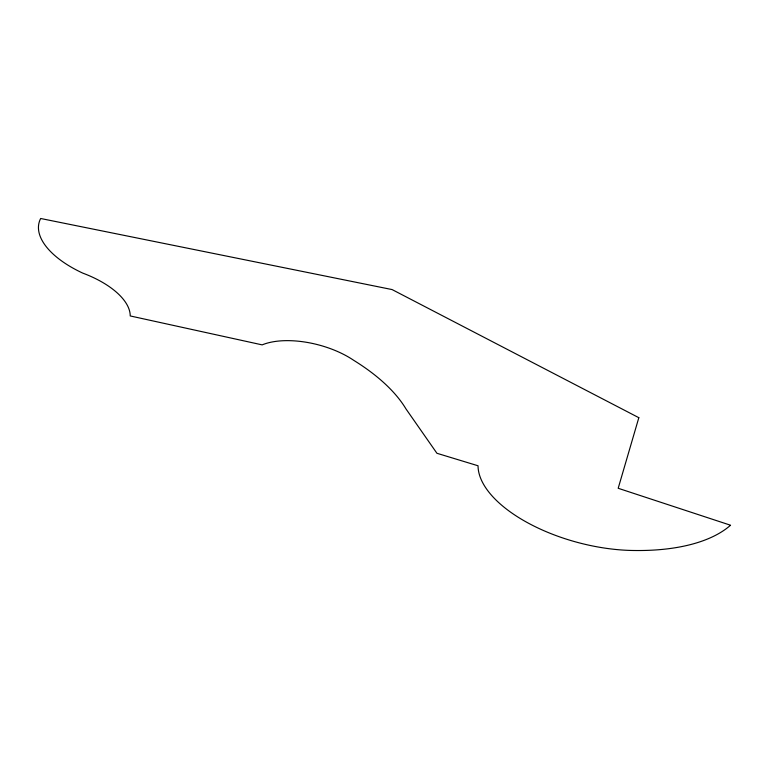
<?xml version="1.0" encoding="UTF-8"?>
<svg xmlns="http://www.w3.org/2000/svg" width="769" height="769" viewBox="0 0 769 769"><rect width="100%" height="100%" fill="white"/><g stroke="black" fill="none" stroke-linecap="round" stroke-linejoin="round"><path stroke-width="1.15" d="M638.828 417.692L618.189 488.277L730.55 525.227A176.572 83.706 14.7 0 1 635.031 550.508A118.022 55.954 14.7 0 1 478.039 465.774L436.927 453.277L405.917 408.829A175.793 83.34 14.7 0 0 353.788 360.373A63.971 30.327 14.7 0 0 262.162 344.877L130.221 315.944A72.296 34.278 14.7 0 0 82.792 273.13A85.244 40.411 14.7 0 1 40.67 218.492L392.103 289.577L638.828 417.692"/></g></svg>
